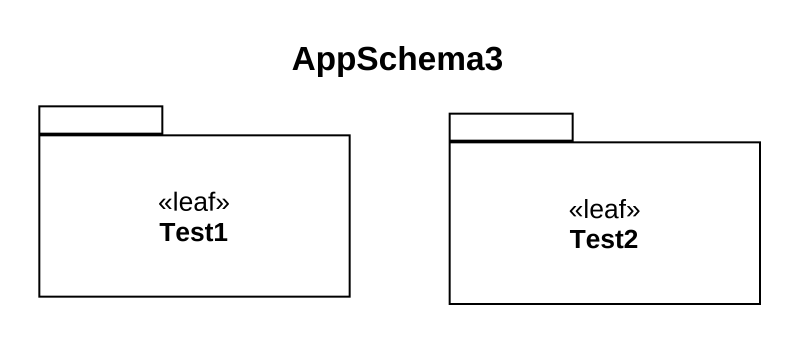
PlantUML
@startuml
title AppSchema3
package Test1 <<leaf>> {
}
package Test2 <<leaf>> {
}
@enduml
